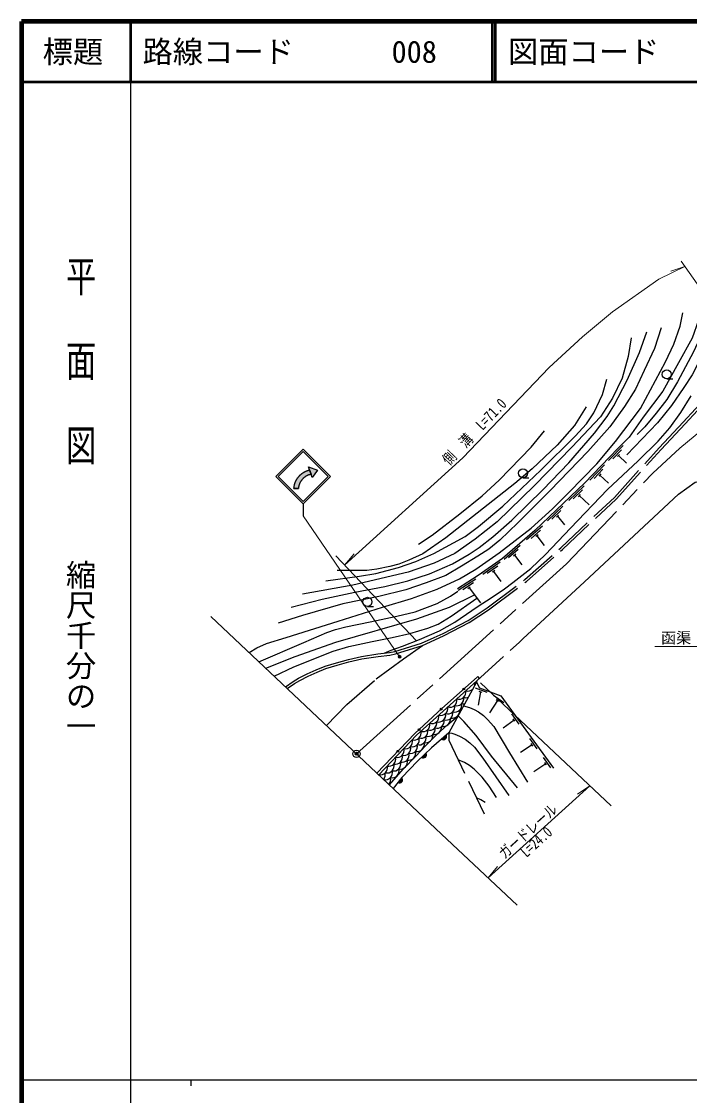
# Model space of a CAD drawing. Units: millimetres at full size, sheet at 1:1000; details may follow other scales. Extents: x 40000 to 680000, y 20000 to 380000.
# Drawn here: x 40000 to 150359, y 202409 to 380000 of the extents above; entities that cross this region are included whole.
import ezdxf
from ezdxf.enums import TextEntityAlignment as Align

# ---------------------------------------------------------------- set-up
doc = ezdxf.new("R2010")
doc.units = ezdxf.units.MM
doc.header["$LTSCALE"] = 1000
doc.header["$PDMODE"] = 32
doc.header["$PDSIZE"] = 500
doc.linetypes.add('CHAIN', pattern=[18.5, 12, -1.5, 3.5, -1.5])
doc.linetypes.add('DASHED', pattern=[7.5, 6, -1.5])
for name, color, linetype, lineweight in [('M-BGD', 7, 'Continuous', 25), ('M-BMK', 2, 'CHAIN', 13), ('M-BMK-OTRS', 5, 'Continuous', 25), ('M-BMK-SRVR', 3, 'Continuous', 25), ('M-STR-HTXT', 7, 'Continuous', 13), ('M-STR-STRC', 7, 'Continuous', 25), ('M-TTL', 2, 'Continuous', 140), ('M-TTL-BAND', 7, 'Continuous', 25), ('M-TTL-LINE', 7, 'Continuous', 50)]:
    doc.layers.add(name, color=color, linetype=linetype, lineweight=lineweight)
doc.layers.add('M-OTRS', color=6, linetype='Continuous')
doc.layers.add('M-TTL-TXT', color=7, linetype='Continuous')
doc.styles.add('@ＭＳ ゴシック', font='')
doc.styles.add('ＭＳ ゴシック', font='')
doc.styles.get('@ＭＳ ゴシック').set_extended_font_data('@MS Gothic')
doc.styles.get('ＭＳ ゴシック').set_extended_font_data('MS Gothic')

msp = doc.modelspace()

# ---------------------------------------------------------------- hatches: boundary and pattern name
at = {"layer": 'M-BGD'}
for points in [[(112973, 269525, -0.41421), (112987, 269737, -0.41421), (113198, 269723, -1)], [(109231, 266209, -1), (109451, 266413, -1)], [(105568, 262806, -1), (105787, 263011, -1)], [(110178, 262000, -0.82183), (109425, 261357)], [(102079, 259226, -0.41421), (102075, 259438, -0.41421), (102287, 259443, -1)], [(106814, 259018, -0.82183), (106105, 258326)], [(102829, 254941, -0.82183), (102204, 254172)]]:
    msp.add_hatch(color=256, dxfattribs=at).paths.add_polyline_path(points)
at = {"layer": 'M-STR-HTXT'}
msp.add_hatch(color=256, dxfattribs=at).paths.add_polyline_path([(102675, 275076, -1), (102236, 274837, -0.41421), (102336, 275176, -0.41421)])
at = {"layer": 'M-STR-STRC'}
for points in [[(87829, 305128), (87784, 305119), (87740, 305109), (87696, 305098), (87653, 305087), (87609, 305075), (87566, 305062), (87523, 305048), (87480, 305034), (87438, 305018), (87396, 305003), (87354, 304986), (87312, 304969), (87271, 304950), (87230, 304932), (87189, 304912), (87149, 304892), (87109, 304871), (87069, 304849), (87030, 304827), (86991, 304804), (86953, 304780), (86915, 304756), (86877, 304731), (86840, 304705), (86803, 304679), (86767, 304652), (86732, 304624), (86696, 304596), (86662, 304567), (86627, 304538), (86594, 304508), (86560, 304477), (86528, 304446), (86496, 304414), (86464, 304382), (86433, 304349), (86403, 304316), (86373, 304282), (86344, 304248), (86315, 304213), (86287, 304177), (86260, 304141), (86233, 304105), (86207, 304068), (86182, 304031), (86157, 303993), (86133, 303955), (86109, 303917), (86086, 303878), (86064, 303838), (86043, 303799), (86022, 303759), (86002, 303718), (85983, 303677), (85964, 303636), (85946, 303595), (85929, 303553), (85913, 303511), (85897, 303469), (85882, 303426), (85868, 303383), (85854, 303340), (85842, 303297), (85830, 303253), (85819, 303210), (85808, 303166), (85799, 303122), (85790, 303077), (85782, 303033), (85774, 302989), (85768, 302944), (85762, 302899), (85757, 302854), (85753, 302809), (85753, 302805), (85009, 302806), (85012, 302845), (85017, 302903), (85023, 302961), (85030, 303018), (85038, 303076), (85047, 303133), (85057, 303190), (85068, 303247), (85080, 303304), (85092, 303361), (85106, 303417), (85121, 303473), (85137, 303529), (85154, 303585), (85172, 303640), (85191, 303695), (85210, 303750), (85231, 303804), (85253, 303858), (85275, 303911), (85299, 303964), (85323, 304017), (85349, 304069), (85375, 304121), (85402, 304172), (85430, 304223), (85459, 304274), (85489, 304323), (85519, 304373), (85551, 304421), (85583, 304470), (85616, 304517), (85650, 304564), (85685, 304611), (85721, 304657), (85757, 304702), (85795, 304746), (85833, 304790), (85871, 304834), (85911, 304876), (85951, 304918), (85992, 304959), (86034, 305000), (86076, 305039), (86119, 305078), (86163, 305116), (86207, 305154), (86252, 305190), (86298, 305226), (86344, 305261), (86391, 305296), (86439, 305329), (86487, 305362), (86535, 305393), (86585, 305424), (86634, 305454), (86684, 305483), (86735, 305512), (86786, 305539), (86838, 305566), (86890, 305591), (86943, 305616), (86996, 305639), (87049, 305662), (87103, 305684), (87157, 305705), (87212, 305725), (87267, 305744), (87322, 305762), (87377, 305779), (87433, 305795), (87489, 305811), (87545, 305825), (87602, 305838), (87436, 306357), (88906, 305793), (87994, 304609)], [(87602, 305838), (87545, 305825), (87489, 305811), (87433, 305795), (87377, 305779), (87322, 305762), (87267, 305744), (87212, 305725), (87157, 305705), (87103, 305684), (87049, 305662), (86996, 305639), (86943, 305616), (86890, 305591), (86838, 305566), (86786, 305539), (86735, 305512), (86684, 305483), (86634, 305454), (86585, 305424), (86535, 305393), (86487, 305362), (86439, 305329), (86391, 305296), (86344, 305261), (86298, 305226), (86252, 305190), (86207, 305154), (86163, 305116), (86119, 305078), (86076, 305039), (86034, 305000), (85992, 304959), (85951, 304918), (85911, 304876), (85871, 304834), (85833, 304790), (85795, 304746), (85757, 304702), (85721, 304657), (85685, 304611), (85650, 304564), (85616, 304517), (85583, 304470), (85551, 304421), (85519, 304373), (85489, 304323), (85459, 304274), (85430, 304223), (85402, 304172), (85375, 304121), (85349, 304069), (85323, 304017), (85299, 303964), (85275, 303911), (85253, 303858), (85231, 303804), (85210, 303750), (85191, 303695), (85172, 303640), (85154, 303585), (85137, 303529), (85121, 303473), (85106, 303417), (85092, 303361), (85080, 303304), (85068, 303247), (85057, 303190), (85047, 303133), (85038, 303076), (85030, 303018), (85023, 302961), (85017, 302903), (85012, 302845), (85009, 302806), (85752, 302805), (85757, 302854), (85762, 302899), (85768, 302944), (85774, 302989), (85782, 303033), (85790, 303077), (85799, 303122), (85808, 303166), (85819, 303210), (85830, 303253), (85842, 303297), (85854, 303340), (85868, 303383), (85882, 303426), (85897, 303469), (85913, 303511), (85929, 303553), (85946, 303595), (85964, 303636), (85983, 303677), (86002, 303718), (86022, 303759), (86043, 303799), (86064, 303838), (86086, 303878), (86109, 303917), (86133, 303955), (86157, 303993), (86182, 304031), (86207, 304068), (86233, 304105), (86260, 304141), (86287, 304177), (86315, 304213), (86344, 304248), (86373, 304282), (86403, 304316), (86433, 304349), (86464, 304382), (86496, 304414), (86528, 304446), (86560, 304477), (86594, 304508), (86627, 304538), (86662, 304567), (86696, 304596), (86732, 304624), (86767, 304652), (86803, 304679), (86840, 304705), (86877, 304731), (86915, 304756), (86953, 304780), (86991, 304804), (87030, 304827), (87069, 304849), (87109, 304871), (87149, 304892), (87189, 304912), (87230, 304932), (87271, 304950), (87312, 304969), (87354, 304986), (87396, 305003), (87438, 305018), (87480, 305034), (87523, 305048), (87566, 305062), (87609, 305075), (87653, 305087), (87696, 305098), (87740, 305109), (87784, 305119), (87829, 305128)]]:
    msp.add_hatch(color=256, dxfattribs=at).paths.add_polyline_path(points)

# ---------------------------------------------------------------- linework, layer by layer
at = {"layer": 'M-BGD'}
for p, q in [((146604, 320893), (147604, 320893)), ((139418, 309911), (136992, 307388)), ((139149, 309199), (137694, 307685)), ((138807, 308410), (138468, 308057)), ((138638, 308234), (139955, 306968)), ((136315, 306683), (133890, 304160)), ((136046, 305971), (134591, 304456)), ((122842, 304557), (123842, 304557)), ((135705, 305182), (135365, 304829)), ((135535, 305006), (136963, 303639)), ((132977, 303237), (130445, 300821)), ((132678, 302537), (131158, 301087)), ((132302, 301764), (131948, 301426)), ((132125, 301595), (133806, 300071)), ((129419, 299843), (126887, 297427)), ((129120, 299143), (127600, 297693)), ((128744, 298370), (128390, 298032)), ((128567, 298201), (129733, 296760)), ((126092, 296576), (123450, 294280)), ((125760, 295891), (124175, 294513)), ((125349, 295136), (124979, 294815)), ((125164, 294975), (126328, 293362)), ((122389, 293359), (119747, 291063)), ((122058, 292673), (120473, 291296)), ((121647, 291919), (121277, 291597)), ((121462, 291758), (122661, 290174)), ((119074, 290574), (116212, 288560)), ((118674, 289926), (116957, 288717)), ((115081, 287796), (112141, 285897)), ((118189, 289217), (117788, 288935)), ((117988, 289076), (119181, 287382)), ((114656, 287164), (112892, 286024)), ((114142, 286475), (113731, 286209)), ((113936, 286342), (115847, 283900)), ((97155, 283285), (98155, 283285)), ((115161, 270731), (110602, 262362)), ((116938, 269035), (114978, 269790)), ((115851, 269132), (115433, 266948)), ((116079, 269044), (115622, 269221)), ((119659, 267330), (117952, 268553)), ((118630, 267698), (117338, 265694)), ((118830, 267555), (118431, 267840)), ((122228, 263812), (120992, 265510)), ((121512, 264286), (121223, 264683)), ((121367, 264484), (119567, 263173)), ((110178, 262000), (109425, 261357)), ((125205, 259724), (123969, 261422)), ((124344, 260397), (122439, 259150)), ((124489, 260199), (124200, 260595)), ((106814, 259018), (106105, 258326)), ((127476, 256606), (126240, 258304)), ((126615, 257278), (124625, 255919)), ((126760, 257080), (126471, 257476)), ((102829, 254941), (102204, 254172))]:
    msp.add_line(p, q, dxfattribs=at)
for points in [[(156178, 335255), (155500, 332365), (154478, 329562), (152954, 325794), (150797, 321571), (149443, 319457), (147398, 316495), (145062, 313633), (140018, 308341)], [(154583, 334848), (153290, 330277), (151027, 325360), (148394, 320397), (146608, 317505), (144830, 315247), (142984, 313002), (141703, 311692)], [(152521, 333518), (151831, 330601), (150777, 327640), (148548, 323579), (145930, 318879), (142679, 314552), (140368, 311273)], [(77601, 275677), (78877, 276446), (80503, 277140), (83703, 278145), (92336, 280854), (99637, 283184), (104453, 284591), (108686, 286135), (112344, 287859), (115079, 289417), (118925, 292114), (124205, 296234), (127734, 299407), (130438, 302102), (135051, 306848), (138154, 310530), (142290, 316021), (146393, 323704), (147762, 326628), (148817, 329607), (149282, 331847)], [(145702, 329335), (144558, 325914), (142888, 322268), (141450, 319206), (139619, 316311), (137187, 312955), (133540, 308921), (127351, 302451), (121988, 297091), (119051, 294231), (117199, 292740), (115411, 291592), (112706, 289943), (110096, 288408), (106880, 287173), (103514, 286048), (99043, 284914), (93095, 283734), (86446, 281766), (82396, 280498)], [(84559, 283164), (89666, 284464), (95066, 285621), (100044, 286570), (103812, 287509), (107396, 288653), (111205, 290327), (113939, 291897), (115617, 293030), (117892, 294784), (121006, 297555), (126126, 302561), (130413, 307046), (134651, 311939), (136770, 314704), (137868, 316447), (140043, 320695), (142102, 325249), (143293, 328687)], [(140716, 327709), (140201, 324608), (139230, 321023), (137611, 317702), (135663, 314624), (130942, 309607), (124728, 303270), (118585, 297293), (114938, 294400), (111600, 292055), (108154, 290453), (103875, 288952), (94741, 286800), (86451, 285308)], [(90266, 287521), (95865, 288271), (98555, 288726), (102298, 289732), (105160, 290700), (108112, 292052), (113284, 294852), (115502, 296475), (119493, 299841), (125788, 305813), (131454, 311447), (133351, 313480), (134572, 315289), (136002, 318306), (136692, 320865)], [(99895, 275537), (101078, 276058), (102924, 276719), (105770, 277801), (109078, 279261), (111601, 280660), (114381, 282626), (115589, 283454), (117446, 284583), (119782, 286199), (121156, 287248), (124161, 289552), (126583, 291883), (130711, 296223), (136807, 302589), (141866, 307364), (145189, 310582), (147116, 312813), (148903, 315333), (150652, 318079)], [(133281, 316259), (131339, 313176), (128517, 309926), (124386, 306034), (121488, 303594), (110079, 294604), (106294, 291994), (103979, 290924), (102358, 290267), (100878, 289884), (98691, 289419), (97042, 289233), (92163, 289233)], [(105606, 293567), (107831, 295084), (112410, 298594), (116114, 301561), (118923, 304141), (124217, 309637), (126390, 312332)], [(140368, 311273), (138525, 309415), (133071, 303741), (124794, 295846), (119477, 291225), (115463, 288400), (112046, 286192)], [(122833, 277909), (133016, 287352), (148530, 301845), (151297, 303825), (155855, 304801)], [(79235, 274133), (86622, 277333), (90430, 278946), (91872, 279473), (93568, 279912), (97612, 280717), (102033, 281649), (105011, 282359), (108682, 283790), (110864, 284961), (112110, 285824)], [(80343, 273086), (85239, 275005), (91908, 277377), (105335, 281215), (110710, 283168), (114853, 285171)], [(81764, 271744), (85015, 273300), (91511, 275896), (94067, 276631), (97956, 277504), (101259, 278155), (104157, 278816), (107129, 279664), (108825, 280342), (110969, 281652), (115244, 284671)], [(83601, 270009), (84863, 270854), (85781, 271394), (87214, 272119), (88669, 272770), (90160, 273385), (92044, 273977), (93996, 274525), (96165, 274983), (98890, 275418), (100790, 275642), (101692, 275829), (106107, 277183), (108156, 278118)], [(83899, 269727), (85076, 270515), (85973, 271043), (87386, 271757), (88827, 272403), (90296, 273008), (92158, 273594), (94091, 274136), (96238, 274590), (98945, 275022), (100854, 275247), (101791, 275441), (106249, 276809), (108310, 277749)], [(98727, 255721), (104996, 262275), (109433, 266396), (115303, 271583)], [(115202, 270977), (105277, 261990), (99018, 255446)], [(115202, 270977), (115161, 270731), (115689, 269838), (119194, 268488), (127878, 256563)], [(113036, 266830), (114000, 266555), (114790, 266234), (115521, 265843), (116307, 265270), (117014, 264600), (118052, 263400), (120626, 259090), (123614, 254214)], [(100797, 253765), (103040, 256351), (105129, 258531), (106749, 260254), (108598, 262095), (110377, 263687), (112130, 265167)], [(121920, 253298), (117662, 258533), (115100, 261952), (113074, 264247), (112130, 265167)], [(110602, 262362), (107721, 259901), (105435, 257673), (102856, 254974), (101405, 253191)], [(110602, 262362), (111091, 262326), (111610, 262181), (112363, 261853), (113312, 261344), (114082, 260725), (114822, 259983), (116225, 258176), (120488, 252019)], [(118489, 251698), (117264, 253571), (116099, 255040), (114792, 256360), (114012, 256993), (113180, 257483), (112157, 257891)], [(116576, 250858), (115907, 251324), (115143, 251646)]]:
    msp.add_lwpolyline(points, dxfattribs=at)
at = {"layer": 'M-BGD', "linetype": 'DASHED'}
for points in [[(108156, 278118), (109666, 278807), (113772, 280960), (116916, 283045), (123177, 287727), (129103, 292983), (137944, 301299), (145357, 309526), (149331, 313750), (154784, 319642), (155210, 320091)], [(108310, 277749), (109842, 278448), (113976, 280616), (117146, 282718), (123430, 287417), (129373, 292688), (138230, 301019), (145651, 309255), (149624, 313478), (155076, 319369), (155505, 319822)], [(115202, 270977), (122259, 277377), (122833, 277909)], [(90385, 263601), (93768, 267085), (98613, 271283), (103116, 274616), (106249, 276809)], [(110602, 262362), (110601, 261146), (116818, 248142)]]:
    msp.add_lwpolyline(points, dxfattribs=at)
at = {"layer": 'M-BGD'}
for centre, radius in [((146604, 321643), 750), ((122842, 305307), 750), ((97155, 284035), 750), ((113086, 269624), 150), ((109341, 266311), 150), ((105677, 262908), 150), ((102183, 259334), 150)]:
    msp.add_circle(centre, radius, dxfattribs=at)
for centre, radius, start, end in [((113736, 270444), 1160, 347.69676, 11.67474), ((115403, 271471), 150, 311.46251, 131.46251), ((111896, 268007), 1160, 252.64512, 11.67474), ((112253, 269102), 1160, 252.64512, 11.67474), ((113378, 269349), 1160, 252.64512, 292.59991), ((113736, 270444), 1160, 252.64512, 315.14636), ((113378, 269349), 1160, 10.2432, 11.67474), ((109288, 266417), 1160, 252.64512, 11.67474), ((110413, 266664), 1160, 252.64512, 11.67474), ((110771, 267759), 1160, 252.64512, 11.67474), ((111608, 266977), 1160, 252.64512, 11.67474), ((113091, 268319), 1160, 252.64512, 276.32146), ((107806, 265074), 1160, 252.64512, 11.67474), ((108931, 265322), 1160, 252.64512, 11.67474), ((109573, 264780), 1353, 263.75759, 0.58145), ((110126, 265634), 1160, 252.64512, 11.67474), ((111081, 266165), 1380, 263.52796, 1.03051), ((106010, 262604), 1124, 252.67184, 13.79055), ((106323, 263732), 1160, 252.64512, 11.67474), ((107153, 262943), 1169, 253.372, 11.92686), ((107448, 263979), 1160, 252.64512, 11.67474), ((108089, 263433), 1336, 264.6847, 0.09878), ((108643, 264292), 1160, 252.64512, 11.67474), ((103431, 260912), 1160, 256.76302, 15.79264), ((104555, 261233), 1159, 255.75249, 14.84971), ((104851, 262346), 1159, 254.7867, 13.8799), ((105689, 261547), 1163, 254.82994, 13.73051), ((106724, 261988), 1247, 261.52006, 5.28014), ((109738, 261753), 505, 231.67377, 29.33196), ((102048, 259466), 1160, 256.76302, 15.79264), ((103153, 259794), 1160, 256.76302, 15.79264), ((103982, 259008), 1165, 256.65625, 15.41046), ((104267, 260118), 1159, 256.24439, 15.33246), ((105316, 260542), 1242, 260.2719, 9.81735), ((100666, 258021), 1160, 256.76302, 15.79264), ((101492, 257231), 1160, 256.76302, 15.79264), ((101770, 258349), 1160, 256.76302, 15.79264), ((102597, 257558), 1160, 256.76302, 15.79264), ((102875, 258676), 1160, 256.76302, 15.79264), ((106391, 258742), 505, 235.43598, 33.09417), ((99284, 256576), 1160, 256.76302, 15.79264), ((100110, 255785), 1160, 256.76302, 15.79264), ((97760, 255739), 2362, 332.61944, 0.83699), ((100388, 256903), 1160, 256.76302, 15.79264), ((101214, 256113), 1160, 256.76302, 15.79264), ((99832, 254667), 1160, 316.97558, 15.79264), ((102440, 254618), 505, 242.04943, 39.70762)]:
    msp.add_arc(centre, radius, start, end, dxfattribs=at)
at = {"layer": 'M-BMK'}
msp.add_lwpolyline([(95350, 258911), (130012, 290310), (144299, 305306), (148782, 309426), (152554, 312565), (157851, 316301), (161089, 317901), (164055, 319019), (167260, 319909), (170913, 320695), (193160, 320474), (196439, 320254), (268482, 307848), (366013, 291305), (376522, 289335), (387363, 286403), (394334, 284376), (399022, 282006), (406402, 277221), (411952, 272712), (417000, 268011)], dxfattribs=at)
at = {"layer": 'M-BMK-OTRS'}
msp.add_line((109411, 245629), (71305, 281624), dxfattribs=at)
at = {"layer": 'M-BMK-SRVR'}
msp.add_circle((95350, 258911), 600, dxfattribs=at)
at = {"layer": 'M-OTRS'}
msp.add_point((95350, 258911), dxfattribs=at)
at = {"layer": 'M-STR-HTXT'}
for p, q in [((149610, 339511), (147279, 338740)), ((159663, 325082), (149003, 340381)), ((102455, 274957), (86529, 298260)), ((105233, 277597), (91930, 291631)), ((93366, 290116), (94938, 292001)), ((115852, 270664), (137396, 250313)), ((117072, 238392), (133889, 253626)), ((133889, 253626), (131857, 252247)), ((109411, 245629), (121861, 233868)), ((117072, 238392), (118644, 240278))]:
    msp.add_line(p, q, dxfattribs=at)
for points in [[(93366, 290116), (112924, 307833), (127150, 322765), (132673, 327841), (137658, 331990), (145310, 337386), (149610, 339511)], [(184168, 312389), (168666, 276659), (144610, 276659)]]:
    msp.add_lwpolyline(points, dxfattribs=at)
msp.add_circle((102455, 274957), 250, dxfattribs=at)
at = {"layer": 'M-STR-STRC'}
for p, q in [((82029, 304760), (86529, 309260)), ((91030, 304760), (86529, 309260)), ((82383, 304760), (86529, 308906)), ((90676, 304760), (86529, 308906)), ((87994, 304609), (87436, 306357)), ((87436, 306357), (88906, 305793)), ((88906, 305793), (87994, 304609)), ((82029, 304760), (86529, 300259)), ((82383, 304760), (86529, 300613)), ((86529, 300613), (90676, 304760)), ((86530, 300260), (91030, 304760)), ((85009, 302806), (85753, 302805)), ((86529, 300259), (86529, 298260))]:
    msp.add_line(p, q, dxfattribs=at)
for points in [[(87602, 305838), (87829, 305128), (87829, 305128), (87784, 305119), (87740, 305109), (87696, 305098), (87653, 305087), (87609, 305075), (87566, 305062), (87523, 305048), (87480, 305034), (87438, 305018), (87396, 305003), (87354, 304986), (87312, 304969), (87271, 304950), (87230, 304932), (87189, 304912), (87149, 304892), (87109, 304871), (87069, 304849), (87030, 304827), (86991, 304804), (86953, 304780), (86915, 304756), (86877, 304731), (86840, 304705), (86803, 304679), (86767, 304652), (86732, 304624), (86696, 304596), (86662, 304567), (86627, 304538), (86594, 304508), (86560, 304477), (86528, 304446), (86496, 304414), (86464, 304382), (86433, 304349), (86403, 304316), (86373, 304282), (86344, 304248), (86315, 304213), (86287, 304177), (86260, 304141), (86233, 304105), (86207, 304068), (86182, 304031), (86157, 303993), (86133, 303955), (86109, 303917), (86086, 303878), (86064, 303838), (86043, 303799), (86022, 303759), (86002, 303718), (85983, 303677), (85964, 303636), (85946, 303595), (85929, 303553), (85913, 303511), (85897, 303469), (85882, 303426), (85868, 303383), (85854, 303340), (85842, 303297), (85830, 303253), (85819, 303210), (85808, 303166), (85799, 303122), (85790, 303077), (85782, 303033), (85774, 302989), (85768, 302944), (85762, 302899), (85757, 302854), (85753, 302809), (85753, 302805), (85753, 302805), (85009, 302806), (85009, 302806), (85012, 302845), (85017, 302903), (85023, 302961), (85030, 303018), (85038, 303076), (85047, 303133), (85057, 303190), (85068, 303247), (85080, 303304), (85092, 303361), (85106, 303417), (85121, 303473), (85137, 303529), (85154, 303585), (85172, 303640), (85191, 303695), (85210, 303750), (85231, 303804), (85253, 303858), (85275, 303911), (85299, 303964), (85323, 304017), (85349, 304069), (85375, 304121), (85402, 304172), (85430, 304223), (85459, 304274), (85489, 304323), (85519, 304373), (85551, 304421), (85583, 304470), (85616, 304517), (85650, 304564), (85685, 304611), (85721, 304657), (85757, 304702), (85795, 304746), (85833, 304790), (85871, 304834), (85911, 304876), (85951, 304918), (85992, 304959), (86034, 305000), (86076, 305039), (86119, 305078), (86163, 305116), (86207, 305154), (86252, 305190), (86298, 305226), (86344, 305261), (86391, 305296), (86439, 305329), (86487, 305362), (86535, 305393), (86585, 305424), (86634, 305454), (86684, 305483), (86735, 305512), (86786, 305539), (86838, 305566), (86890, 305591), (86943, 305616), (86996, 305639), (87049, 305662), (87103, 305684), (87157, 305705), (87212, 305725), (87267, 305744), (87322, 305762), (87377, 305779), (87433, 305795), (87489, 305811), (87545, 305825)], [(87436, 306357), (88906, 305793), (87994, 304609)], [(87436, 306357), (88906, 305793), (87994, 304609)], [(87602, 305838), (87436, 306357), (88906, 305793), (87994, 304609), (87829, 305128)]]:
    msp.add_lwpolyline(points, close=True, dxfattribs=at)
at = {"layer": 'M-TTL'}
for p, q in [((40000, 380000), (40000, 20000)), ((680000, 380000), (40000, 380000))]:
    msp.add_line(p, q, dxfattribs=at)
at = {"layer": 'M-TTL-BAND'}
for p, q in [((58000, 370000), (58000, 20000)), ((40000, 205000), (579000, 205000)), ((68000, 205000), (68000, 204000))]:
    msp.add_line(p, q, dxfattribs=at)
at = {"layer": 'M-TTL-LINE'}
for p, q in [((58000, 380000), (58000, 370000)), ((117750, 380000), (117750, 370000)), ((118250, 380000), (118250, 370000)), ((40000, 370000), (680000, 370000))]:
    msp.add_line(p, q, dxfattribs=at)

# ---------------------------------------------------------------- texts
at = {"layer": 'M-STR-HTXT', "style": 'ＭＳ ゴシック', "width": 0.8}
for s, rotation, p in [('側\u3000溝\u3000L=71.0', 46.387, (115864, 311162)), ('ガードレール', 42.173, (124634, 245033))]:
    msp.add_text(s, height=1833, rotation=rotation, dxfattribs=at).set_placement(p, align=Align.BOTTOM_CENTER)
at = {"layer": 'M-STR-HTXT', "style": 'ＭＳ ゴシック'}
msp.add_text('函渠 L=17.0 W=2.5', height=1833, dxfattribs=at).set_placement((166860, 276609), align=Align.BOTTOM_RIGHT)
at = {"layer": 'M-STR-HTXT', "style": 'ＭＳ ゴシック', "width": 0.8}
msp.add_text('L=24.0', height=1833, rotation=42.173, dxfattribs=at).set_placement((124413, 245042), align=Align.TOP_CENTER)
at = {"layer": 'M-TTL-BAND', "style": '@ＭＳ ゴシック', "width": 1.4}
msp.add_text('平  面  図', height=3666, rotation=270, dxfattribs=at).set_placement((49777, 306475), align=Align.MIDDLE_RIGHT)
at = {"layer": 'M-TTL-BAND', "style": '@ＭＳ ゴシック'}
msp.add_text('縮尺千分の一', height=3666, rotation=270, dxfattribs=at).set_placement((49777, 261030), align=Align.MIDDLE_RIGHT)
at = {"layer": 'M-TTL-TXT', "style": 'ＭＳ ゴシック'}
msp.add_text('標題', height=3666, dxfattribs=at).set_placement((48500, 375000), align=Align.MIDDLE_CENTER)
for s, p in [('路線コード', (60000, 375000)), ('008', (101142, 375000)), ('図面コード', (120380, 375000))]:
    msp.add_text(s, height=3666, dxfattribs=at).set_placement(p, align=Align.MIDDLE_LEFT)

doc.saveas('drawing.dxf')
